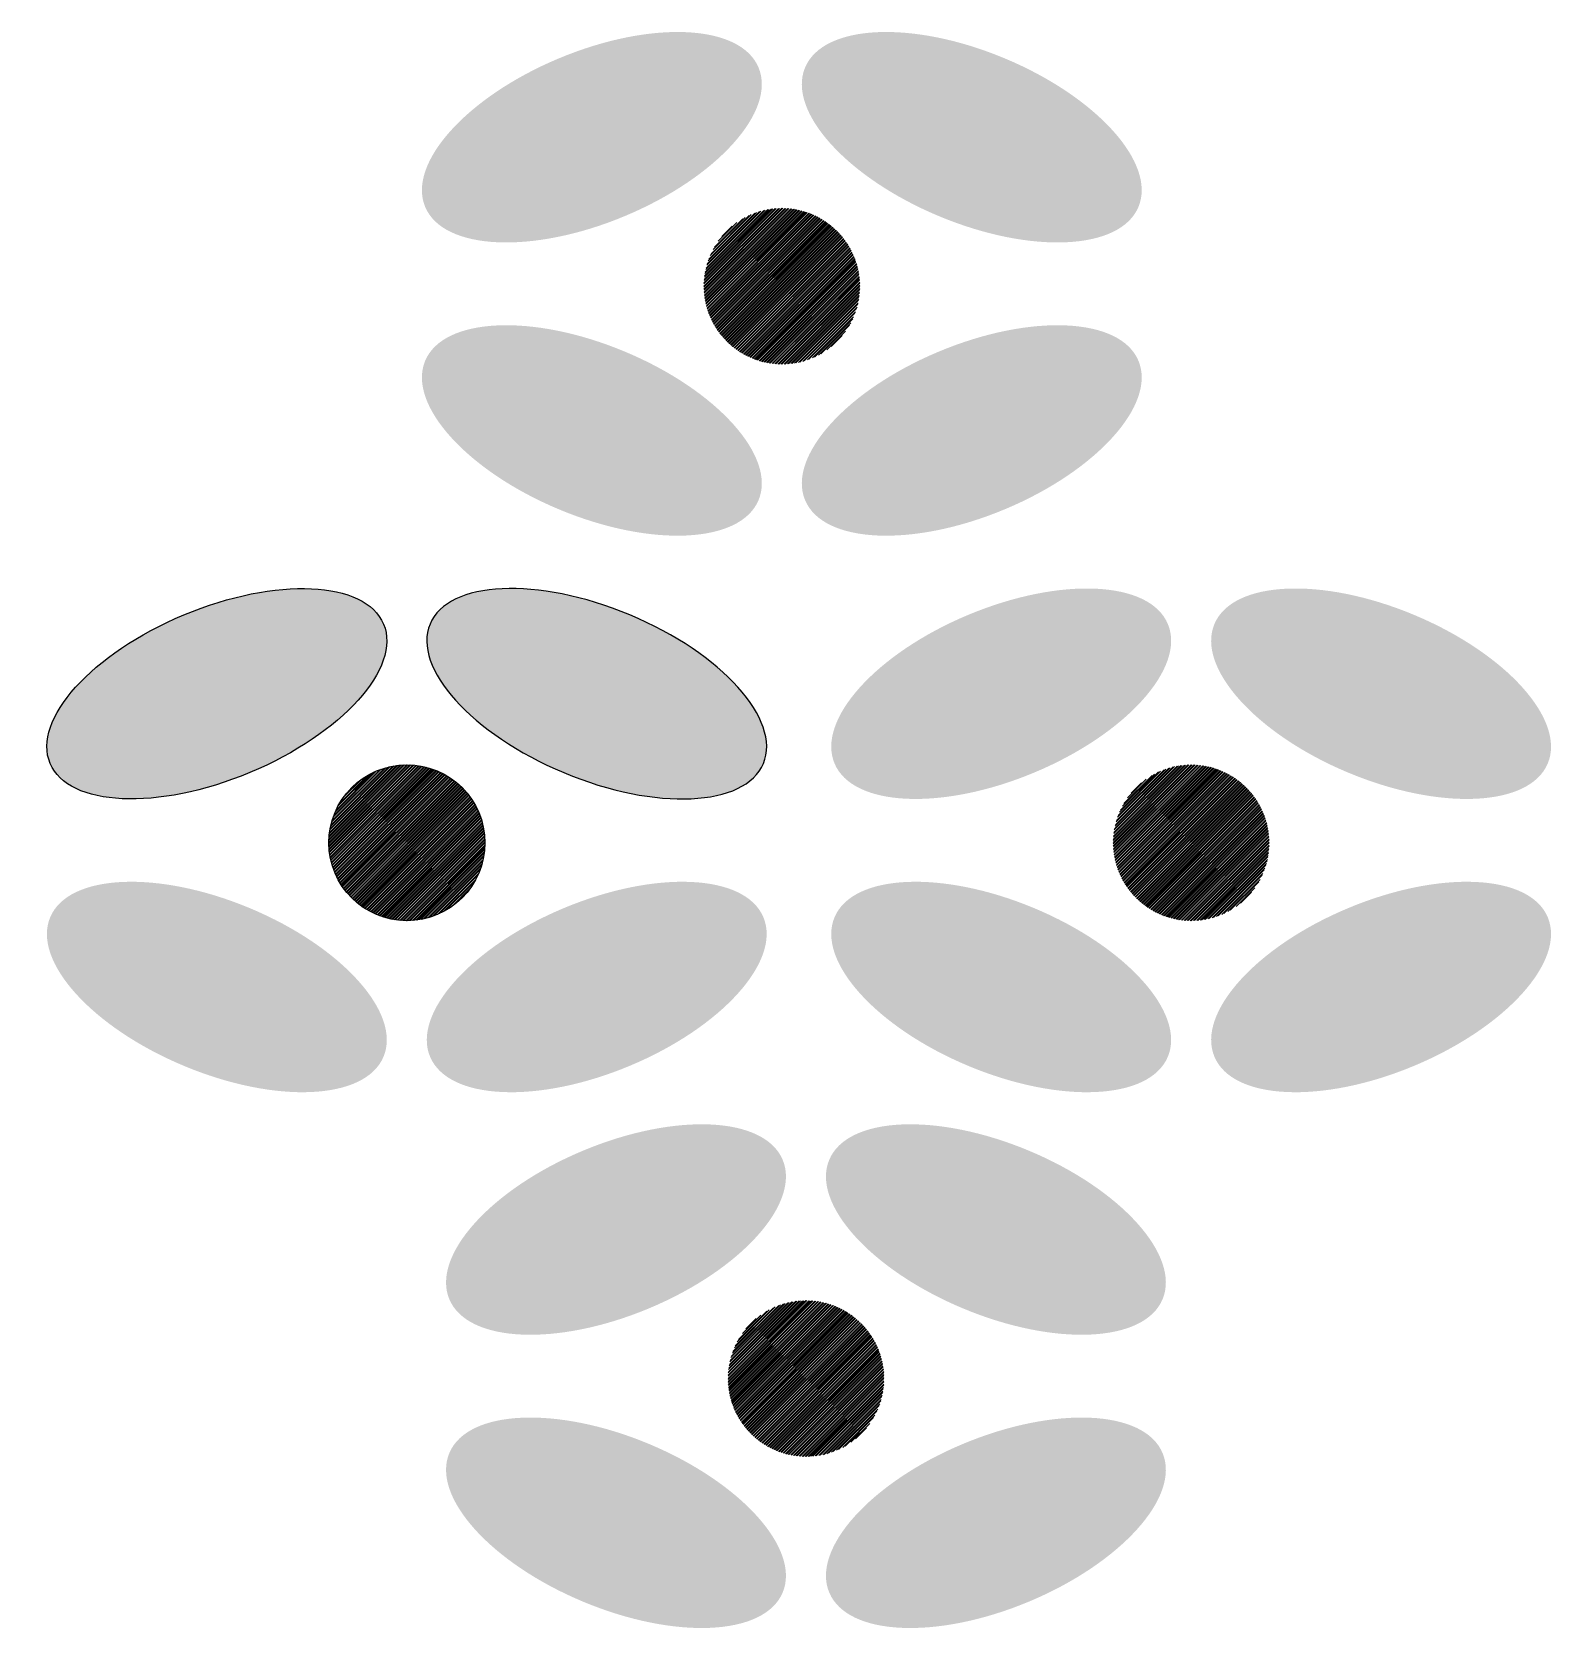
# Model space of a CAD drawing. Header units: millimetres. Extents: x 1713 to 8177, y -2254 to 4542.
import ezdxf

# ---------------------------------------------------------------- set-up
doc = ezdxf.new("R2010")
doc.units = ezdxf.units.MM
pattern_1 = [(0, (0, 0), (0, 6.985), [5.08, -1.905]), (90, (0, 0), (-6.985, 4e-16), [5.08, -1.905])]
pattern_2 = [(0, (3337.636, 0), (0, 6.985), [5.08, -1.905]), (90, (3337.636, 0), (-6.985, 4e-16), [5.08, -1.905])]
pattern_3 = [(0, (1698.57, -2281.0186), (0, 6.985), [5.08, -1.905]), (90, (1698.57, -2281.0186), (-6.985, 4e-16), [5.08, -1.905])]
pattern_4 = [(0, (1595.813, 2369.255), (0, 6.985), [5.08, -1.905]), (90, (1595.813, 2369.255), (-6.985, 4e-16), [5.08, -1.905])]

msp = doc.modelspace()

# ---------------------------------------------------------------- hatches: boundary and pattern name
at = {"true_color": 0xddb3d4}
h = msp.add_hatch(dxfattribs=at)
h.set_pattern_fill('ANGLE', color=254)
h.set_pattern_definition(pattern_4)
edge = h.paths.add_edge_path()
edge.add_ellipse((4095.2, 4093.4), major_axis=(709.3, 296.7), ratio=0.473245, start_angle=0, end_angle=360)
edge = h.paths.add_edge_path()
edge.add_ellipse((5711.8, 4093.4), major_axis=(-709.3, 296.7), ratio=0.473245, start_angle=0, end_angle=360, ccw=False)
at = {"true_color": 0xcd2027}
h = msp.add_hatch(dxfattribs=at)
h.set_pattern_fill('ANSI32', color=242)
h.set_pattern_definition([(45, (1595.813, 2369.255), (-6.735192, 6.735192), []), (45, (1600.303, 2369.255), (-6.735192, 6.735192), [])])
h.paths.add_polyline_path([(4572, 3459, 1), (5235.5, 3459, 1)])
at = {"true_color": 0xddb3d4}
h = msp.add_hatch(dxfattribs=at)
h.set_pattern_fill('ANGLE', color=254)
h.set_pattern_definition(pattern_4)
edge = h.paths.add_edge_path()
edge.add_ellipse((4095.2, 2845), major_axis=(709.3, -296.7), ratio=0.473245, start_angle=0, end_angle=360, ccw=False)
edge = h.paths.add_edge_path()
edge.add_ellipse((5711.8, 2845), major_axis=(-709.3, -296.7), ratio=0.473245, start_angle=0, end_angle=360)
h = msp.add_hatch(dxfattribs=at)
h.set_pattern_fill('ANGLE', color=254)
h.set_pattern_definition(pattern_1)
edge = h.paths.add_edge_path()
edge.add_ellipse((2499.4, 1724.2), major_axis=(709.3, 296.7), ratio=0.473245, start_angle=0, end_angle=360)
edge = h.paths.add_edge_path()
edge.add_ellipse((4115.9, 1724.2), major_axis=(-709.3, 296.7), ratio=0.473245, start_angle=0, end_angle=360, ccw=False)
h = msp.add_hatch(dxfattribs=at)
h.set_pattern_fill('ANGLE', color=254)
h.set_pattern_definition(pattern_2)
edge = h.paths.add_edge_path()
edge.add_ellipse((5837, 1724.2), major_axis=(709.3, 296.7), ratio=0.473245, start_angle=0, end_angle=360)
edge = h.paths.add_edge_path()
edge.add_ellipse((7453.6, 1724.2), major_axis=(-709.3, 296.7), ratio=0.473245, start_angle=0, end_angle=360, ccw=False)
at = {"true_color": 0xcd2027}
h = msp.add_hatch(dxfattribs=at)
h.set_pattern_fill('ANSI32', color=242)
h.paths.add_polyline_path([(2976.2, 1089.7, 1), (3639.7, 1089.7, 1)])
h = msp.add_hatch(dxfattribs=at)
h.set_pattern_fill('ANSI32', color=242)
h.set_pattern_definition([(45, (3337.636, 0), (-6.735192, 6.735192), []), (45, (3342.126, 0), (-6.735192, 6.735192), [])])
h.paths.add_polyline_path([(6313.8, 1089.7, 1), (6977.3, 1089.7, 1)])
at = {"true_color": 0xddb3d4}
h = msp.add_hatch(dxfattribs=at)
h.set_pattern_fill('ANGLE', color=254)
h.set_pattern_definition(pattern_1)
edge = h.paths.add_edge_path()
edge.add_ellipse((2499.4, 475.7), major_axis=(709.3, -296.7), ratio=0.473245, start_angle=0, end_angle=360, ccw=False)
edge = h.paths.add_edge_path()
edge.add_ellipse((4115.9, 475.7), major_axis=(-709.3, -296.7), ratio=0.473245, start_angle=0, end_angle=360)
h = msp.add_hatch(dxfattribs=at)
h.set_pattern_fill('ANGLE', color=254)
h.set_pattern_definition(pattern_2)
edge = h.paths.add_edge_path()
edge.add_ellipse((5837, 475.7), major_axis=(709.3, -296.7), ratio=0.473245, start_angle=0, end_angle=360, ccw=False)
edge = h.paths.add_edge_path()
edge.add_ellipse((7453.6, 475.7), major_axis=(-709.3, -296.7), ratio=0.473245, start_angle=0, end_angle=360)
h = msp.add_hatch(dxfattribs=at)
h.set_pattern_fill('ANGLE', color=254)
h.set_pattern_definition(pattern_3)
edge = h.paths.add_edge_path()
edge.add_ellipse((4197.9, -556.8), major_axis=(709.3, 296.7), ratio=0.473245, start_angle=0, end_angle=360)
edge = h.paths.add_edge_path()
edge.add_ellipse((5814.5, -556.8), major_axis=(-709.3, 296.7), ratio=0.473245, start_angle=0, end_angle=360, ccw=False)
at = {"true_color": 0xcd2027}
h = msp.add_hatch(dxfattribs=at)
h.set_pattern_fill('ANSI32', color=242)
h.set_pattern_definition([(45, (1698.57, -2281.019), (-6.735192, 6.735192), []), (45, (1703.06, -2281.019), (-6.735192, 6.735192), [])])
h.paths.add_polyline_path([(4674.8, -1191.3, 1), (5338.3, -1191.3, 1)])
at = {"true_color": 0xddb3d4}
h = msp.add_hatch(dxfattribs=at)
h.set_pattern_fill('ANGLE', color=254)
h.set_pattern_definition(pattern_3)
edge = h.paths.add_edge_path()
edge.add_ellipse((4197.9, -1805.3), major_axis=(709.3, -296.7), ratio=0.473245, start_angle=0, end_angle=360, ccw=False)
edge = h.paths.add_edge_path()
edge.add_ellipse((5814.5, -1805.3), major_axis=(-709.3, -296.7), ratio=0.473245, start_angle=0, end_angle=360)

# ---------------------------------------------------------------- linework, layer by layer
msp.add_circle((3308, 1089.7), 331.8)
msp.add_ellipse((2499.4, 1724.2), major_axis=(709.3, 296.7), ratio=0.473245)
at = {"extrusion": (0, 0, -1)}
msp.add_ellipse((4115.9, 1724.2), major_axis=(-709.3, 296.7), ratio=0.473245, dxfattribs=at)

doc.saveas('drawing.dxf')
